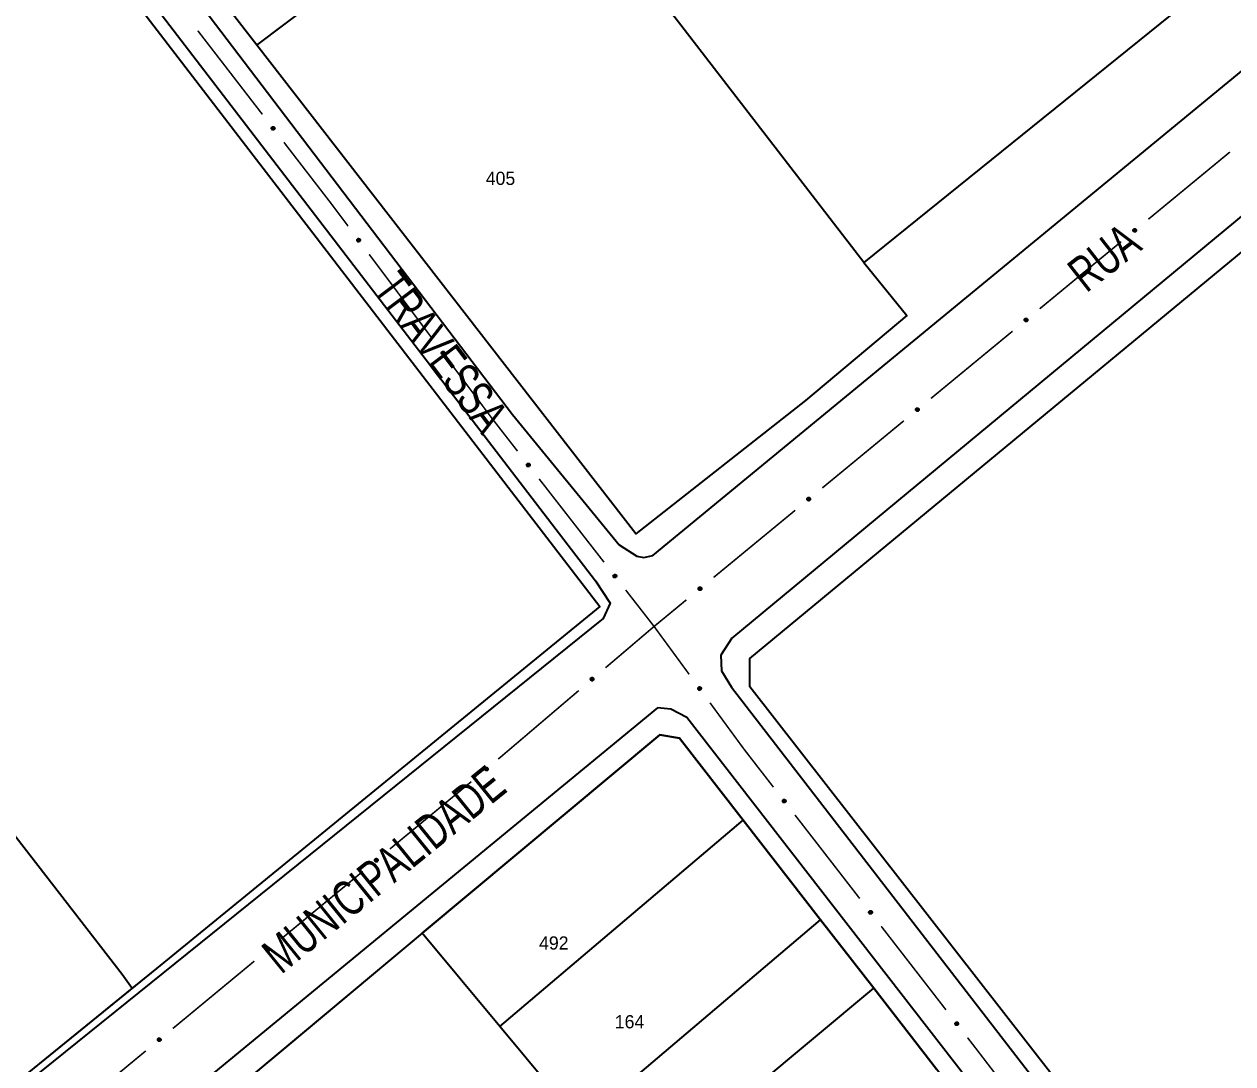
# Model space of a CAD drawing. Extents: x 200123 to 201542, y 4839549 to 4841240.
# Drawn here: x 200655.9 to 200793.2, y 4840266.9 to 4840385 of the extents above; entities that cross this region are included whole.
import ezdxf
from ezdxf.enums import TextEntityAlignment as Align

# ---------------------------------------------------------------- set-up
doc = ezdxf.new("R2010")
doc.units = 0
doc.header["$LTSCALE"] = 1.5
doc.header["$MEASUREMENT"] = 0
for name, color, linetype in [('CD_MALHA_LOTES', 7, 'CONTINUOUS'), ('RU-QUADRA', 210, 'CONTINUOUS'), ('SV-EIXO-RUA-PAV', 20, 'CONTINUOUS'), ('SV-RUA-PAVIM', 7, 'CONTINUOUS'), ('SV-TXT-RUA-PAV', 7, 'CONTINUOUS'), ('Th_NmrPort', 1, 'CONTINUOUS')]:
    doc.layers.add(name, color=color, linetype=linetype)
doc.styles.add('ARIAL', font='ARIAL.SHX')

msp = doc.modelspace()

# ---------------------------------------------------------------- linework, layer by layer
at = {"layer": 'CD_MALHA_LOTES', "linetype": 'Continuous', "flags": 128}
for points in [[(200741.81, 4840479.4), (200763.36, 4840452.32), (200802.84, 4840399.58), (200751.22, 4840357.94)], [(200646.24, 4840412.58), (200649.6, 4840412.13), (200721.24, 4840318.82), (200670.9, 4840277.71), (200668.11, 4840275.45)], [(200682.28, 4840382.63), (200713.87, 4840406.44)], [(200751.22, 4840357.94), (200713.87, 4840406.44)], [(200682.28, 4840382.63), (200667.93, 4840401.14)], [(200725.32, 4840327.11), (200682.28, 4840382.63)], [(200819.19, 4840379.8), (200821.6, 4840379.56), (200878.06, 4840308.22), (200877.69, 4840304.9), (200796.49, 4840239.08), (200793.13, 4840239.31), (200738.29, 4840309.71), (200738.3, 4840312.93)], [(200738.3, 4840312.93), (200819.19, 4840379.8)], [(200751.22, 4840357.94), (200756.11, 4840351.9), (200744.6, 4840342.23), (200725.32, 4840327.11)], [(200639.12, 4840313.03), (200667, 4840277.05)], [(200701.06, 4840281.7), (200728.07, 4840304.27), (200730.29, 4840303.86), (200737.52, 4840294.56)], [(200709.88, 4840271.11), (200737.52, 4840294.56)], [(200737.52, 4840294.56), (200746.31, 4840283.24)], [(200668.11, 4840275.45), (200644, 4840255.9), (200638.32, 4840257.35), (200613.66, 4840289.42), (200611.73, 4840291.76)], [(200719.07, 4840260.1), (200746.31, 4840283.24)], [(200746.31, 4840283.24), (200752.36, 4840275.46)], [(200701.06, 4840281.7), (200673.41, 4840258.6)], [(200709.88, 4840271.11), (200701.06, 4840281.7)], [(200667, 4840277.05), (200668.11, 4840275.45)], [(200725.19, 4840252.77), (200752.36, 4840275.46)], [(200752.36, 4840275.46), (200759.49, 4840266.28)], [(200719.07, 4840260.1), (200709.88, 4840271.11)]]:
    msp.add_lwpolyline(points, dxfattribs=at)
at = {"layer": 'RU-QUADRA', "linetype": 'Continuous', "flags": 128}
for points in [[(200763.36, 4840452.32), (200802.84, 4840399.58), (200751.22, 4840357.94), (200756.11, 4840351.9), (200744.6, 4840342.23), (200725.32, 4840327.11), (200682.28, 4840382.63), (200667.93, 4840401.14), (200659.99, 4840411.38), (200653.56, 4840419.68), (200641.09, 4840434.39), (200639.84, 4840435.39), (200636.6, 4840438.01), (200627.92, 4840442.46), (200573.97, 4840470.11), (200636.53, 4840612.3), (200637.14, 4840612.59), (200638.33, 4840612.62), (200684.7, 4840552.99), (200701.37, 4840530.22), (200741.81, 4840479.4), (200750.14, 4840468.94), (200753.98, 4840464.1)], [(200721.24, 4840318.82), (200670.9, 4840277.71), (200644, 4840255.9), (200638.32, 4840257.35), (200612.58, 4840290.74), (200612.03, 4840291.93), (200606.04, 4840287.34), (200580.82, 4840319.69), (200577.93, 4840323.39), (200576.62, 4840324.04), (200516.1, 4840354.19), (200568.51, 4840459.1), (200621.71, 4840432.75), (200646.24, 4840412.58), (200649.6, 4840412.13)], [(200819.19, 4840379.8), (200821.6, 4840379.56), (200878.06, 4840308.22), (200877.69, 4840304.9), (200796.49, 4840239.08), (200793.13, 4840239.31), (200738.29, 4840309.71), (200738.3, 4840312.93)], [(200730.29, 4840303.86), (200728.07, 4840304.27), (200701.06, 4840281.7), (200685.75, 4840268.91), (200673.41, 4840258.6), (200693.45, 4840233.53), (200696.43, 4840229.8), (200699.23, 4840226.3), (200702.21, 4840222.57), (200704.97, 4840219.11), (200706.83, 4840216.79), (200708.79, 4840216.68), (200722.13, 4840227.31), (200728.23, 4840232.17), (200732.68, 4840235.72), (200736.77, 4840238.97), (200745.02, 4840245.55), (200763.91, 4840260.6), (200759.49, 4840266.28), (200752.36, 4840275.46), (200746.31, 4840283.24), (200737.52, 4840294.56)]]:
    msp.add_lwpolyline(points, close=True, dxfattribs=at)
at = {"layer": 'SV-EIXO-RUA-PAV', "const_width": 0.18}
for points in [[(200675.584291, 4840384.255181), (200682.913499, 4840374.753459)], [(200685.356568, 4840371.586218), (200690.242706, 4840365.251737)], [(200783.559183, 4840362.83973), (200792.818388, 4840370.47302)], [(200690.242706, 4840365.251737), (200690.73, 4840364.62)], [(200690.73, 4840364.62), (200692.648601, 4840362.056252)], [(200771.213576, 4840352.662009), (200780.472781, 4840360.2953)], [(200695.045234, 4840358.853729), (200702.235134, 4840349.246162)], [(200758.86797, 4840342.484288), (200768.127175, 4840350.117579)], [(200704.631767, 4840346.04364), (200708.825875, 4840340.439226)], [(200708.825875, 4840340.439226), (200708.96, 4840340.26)], [(200708.96, 4840340.26), (200711.894691, 4840336.491825)], [(200747.97, 4840333.5), (200755.781568, 4840339.939858)], [(200714.352482, 4840333.335995), (200721.725855, 4840323.868504)], [(200746.521683, 4840332.307393), (200747.293646, 4840332.943061)], [(200747.293646, 4840332.943061), (200747.97, 4840333.5)], [(200734.170279, 4840322.136709), (200743.433832, 4840329.764722)], [(200724.183645, 4840320.712674), (200727.255884, 4840316.767886)], [(200727.41, 4840316.57), (200731.082428, 4840319.594038)], [(200721.89519, 4840311.874881), (200727.225172, 4840316.412644)], [(200727.225172, 4840316.412644), (200727.41, 4840316.57)], [(200727.255884, 4840316.767886), (200727.41, 4840316.57)], [(200727.41, 4840316.57), (200731.398002, 4840311.125069)], [(200709.712374, 4840301.502851), (200718.849486, 4840309.281874)], [(200733.761549, 4840307.898051), (200737.30687, 4840303.057525)], [(200737.30687, 4840303.057525), (200737.62, 4840302.63)], [(200737.62, 4840302.63), (200740.969913, 4840298.305682)], [(200697.400316, 4840291.284818), (200706.646363, 4840298.934041)], [(200743.419545, 4840295.143515), (200750.768441, 4840285.657012)], [(200685.072252, 4840281.085855), (200694.3183, 4840288.735077)], [(200753.218073, 4840282.494845), (200760.566969, 4840273.008342)], [(200672.744189, 4840270.886891), (200681.990237, 4840278.536114)], [(200763.016601, 4840269.846175), (200763.629009, 4840269.055633)], [(200660.416126, 4840260.687927), (200669.662174, 4840268.33715)], [(200763.629009, 4840269.055633), (200763.92, 4840268.68)], [(200763.92, 4840268.68), (200770.319352, 4840260.324129)]]:
    msp.add_lwpolyline(points, dxfattribs=at)
at = {"layer": 'SV-EIXO-RUA-PAV'}
for points in [[(200684.134441, 4840373.35084), (200684.183031, 4840373.345266), (200684.223651, 4840373.330541), (200684.253996, 4840373.308507), (200684.275734, 4840373.282045), (200684.294924, 4840373.252468), (200684.307692, 4840373.218379), (200684.313483, 4840373.177406), (200684.308235, 4840373.128624), (200684.290415, 4840373.088004), (200684.270405, 4840373.057098), (200684.244117, 4840373.032842), (200684.215072, 4840373.014682), (200684.179224, 4840373.00259), (200684.137644, 4840372.997127), (200684.08872, 4840373.003591), (200684.048995, 4840373.018301), (200684.020204, 4840373.040384), (200683.995986, 4840373.066967), (200683.976757, 4840373.097397), (200683.964416, 4840373.130932), (200683.958991, 4840373.172806), (200683.966012, 4840373.221009), (200683.980231, 4840373.260797), (200684.001903, 4840373.289891), (200684.028611, 4840373.313145), (200684.058042, 4840373.332753), (200684.091775, 4840373.347014), (200684.134441, 4840373.35084)], [(200781.835095, 4840361.561057), (200781.839091, 4840361.609801), (200781.852492, 4840361.650878), (200781.873531, 4840361.681921), (200781.899275, 4840361.704505), (200781.928214, 4840361.724644), (200781.961871, 4840361.73851), (200782.002635, 4840361.745626), (200782.051561, 4840361.741961), (200782.092738, 4840361.725466), (200782.124276, 4840361.706469), (200782.149371, 4840361.68098), (200782.168463, 4840361.652539), (200782.181711, 4840361.617102), (200782.188518, 4840361.575721), (200782.183643, 4840361.526614), (200782.170228, 4840361.486433), (200782.14909, 4840361.456941), (200782.123306, 4840361.431875), (200782.093514, 4840361.411669), (200782.060398, 4840361.398248), (200782.018721, 4840361.391469), (200781.970316, 4840361.396923), (200781.930088, 4840361.409846), (200781.900307, 4840361.430564), (200781.8762, 4840361.456504), (200781.855649, 4840361.485285), (200781.840301, 4840361.518537), (200781.835095, 4840361.561057)], [(200693.848964, 4840360.635981), (200693.897468, 4840360.6297), (200693.93787, 4840360.614384), (200693.96789, 4840360.59191), (200693.98924, 4840360.565134), (200694.007997, 4840360.53528), (200694.020267, 4840360.501009), (200694.025459, 4840360.459956), (200694.0195, 4840360.411256), (200694.00109, 4840360.370899), (200693.980631, 4840360.340289), (200693.953992, 4840360.316419), (200693.924686, 4840360.298683), (200693.888665, 4840360.287115), (200693.84701, 4840360.282259), (200693.798186, 4840360.289437), (200693.75868, 4840360.304724), (200693.730214, 4840360.327224), (200693.706386, 4840360.354157), (200693.687602, 4840360.384865), (200693.675752, 4840360.418575), (200693.670938, 4840360.460524), (200693.67866, 4840360.50862), (200693.693458, 4840360.548197), (200693.715552, 4840360.576972), (200693.742596, 4840360.599833), (200693.77231, 4840360.61901), (200693.806247, 4840360.632778), (200693.848964, 4840360.635981)], [(200769.489488, 4840351.383336), (200769.493484, 4840351.432081), (200769.506886, 4840351.473158), (200769.527924, 4840351.504201), (200769.553668, 4840351.526785), (200769.582608, 4840351.546923), (200769.616265, 4840351.560789), (200769.657029, 4840351.567905), (200769.705955, 4840351.56424), (200769.747132, 4840351.547746), (200769.778669, 4840351.528748), (200769.803764, 4840351.50326), (200769.822857, 4840351.474819), (200769.836104, 4840351.439382), (200769.842912, 4840351.398001), (200769.838036, 4840351.348893), (200769.824621, 4840351.308712), (200769.803483, 4840351.279221), (200769.777699, 4840351.254154), (200769.747908, 4840351.233948), (200769.714791, 4840351.220527), (200769.673115, 4840351.213748), (200769.624709, 4840351.219203), (200769.584481, 4840351.232125), (200769.5547, 4840351.252843), (200769.530593, 4840351.278783), (200769.510042, 4840351.307564), (200769.494695, 4840351.340816), (200769.489488, 4840351.383336)], [(200703.435497, 4840347.825892), (200703.484, 4840347.819611), (200703.524402, 4840347.804294), (200703.554423, 4840347.781821), (200703.575772, 4840347.755044), (200703.594529, 4840347.72519), (200703.606799, 4840347.690919), (200703.611992, 4840347.649866), (200703.606033, 4840347.601166), (200703.587622, 4840347.56081), (200703.567164, 4840347.530199), (200703.540525, 4840347.506329), (200703.511218, 4840347.488594), (200703.475198, 4840347.477026), (200703.433543, 4840347.47217), (200703.384718, 4840347.479347), (200703.345212, 4840347.494634), (200703.316746, 4840347.517134), (200703.292918, 4840347.544068), (200703.274135, 4840347.574775), (200703.262284, 4840347.608486), (200703.25747, 4840347.650435), (200703.265193, 4840347.698531), (200703.27999, 4840347.738107), (200703.302085, 4840347.766882), (200703.329129, 4840347.789744), (200703.358843, 4840347.80892), (200703.392779, 4840347.822689), (200703.435497, 4840347.825892)], [(200757.143882, 4840341.205615), (200757.147877, 4840341.25436), (200757.161279, 4840341.295437), (200757.182318, 4840341.32648), (200757.208062, 4840341.349064), (200757.237001, 4840341.369202), (200757.270658, 4840341.383069), (200757.311422, 4840341.390184), (200757.360348, 4840341.38652), (200757.401525, 4840341.370025), (200757.433063, 4840341.351028), (200757.458158, 4840341.325539), (200757.47725, 4840341.297098), (200757.490498, 4840341.261661), (200757.497305, 4840341.22028), (200757.492429, 4840341.171172), (200757.479015, 4840341.130992), (200757.457877, 4840341.1015), (200757.432093, 4840341.076433), (200757.402301, 4840341.056228), (200757.369185, 4840341.042807), (200757.327508, 4840341.036028), (200757.279102, 4840341.041482), (200757.238875, 4840341.054404), (200757.209094, 4840341.075122), (200757.184987, 4840341.101063), (200757.164435, 4840341.129843), (200757.149088, 4840341.163096), (200757.143882, 4840341.205615)], [(200713.122151, 4840335.094906), (200713.170766, 4840335.08956), (200713.211455, 4840335.075023), (200713.241903, 4840335.053131), (200713.263764, 4840335.02677), (200713.283091, 4840334.997283), (200713.296018, 4840334.963254), (200713.301999, 4840334.922308), (200713.296978, 4840334.873503), (200713.279347, 4840334.832799), (200713.259482, 4840334.801801), (200713.233307, 4840334.777423), (200713.204346, 4840334.759128), (200713.168555, 4840334.746869), (200713.127001, 4840334.741212), (200713.078048, 4840334.747449), (200713.038255, 4840334.761974), (200713.009361, 4840334.783922), (200712.98502, 4840334.810392), (200712.965649, 4840334.840733), (200712.953152, 4840334.874209), (200712.947532, 4840334.916058), (200712.954328, 4840334.964293), (200712.968362, 4840335.004147), (200712.989899, 4840335.033341), (200713.016498, 4840335.056719), (200713.045838, 4840335.076464), (200713.079503, 4840335.090882), (200713.122151, 4840335.094906)], [(200744.796867, 4840331.029702), (200744.80089, 4840331.078445), (200744.814315, 4840331.119514), (200744.835372, 4840331.150545), (200744.861128, 4840331.173115), (200744.89008, 4840331.193237), (200744.923744, 4840331.207084), (200744.964512, 4840331.214176), (200745.013436, 4840331.210483), (200745.054604, 4840331.193966), (200745.086131, 4840331.17495), (200745.111211, 4840331.149447), (200745.130287, 4840331.120995), (200745.143515, 4840331.085551), (200745.150299, 4840331.044166), (200745.145395, 4840330.995061), (200745.131957, 4840330.954888), (200745.110803, 4840330.925408), (200745.085004, 4840330.900356), (200745.055201, 4840330.880168), (200745.022077, 4840330.866765), (200744.980397, 4840330.86001), (200744.931994, 4840330.865492), (200744.891774, 4840330.878437), (200744.862004, 4840330.899172), (200744.837912, 4840330.925126), (200744.817377, 4840330.953919), (200744.802049, 4840330.98718), (200744.796867, 4840331.029702)], [(200722.953315, 4840322.471586), (200723.00193, 4840322.466239), (200723.042619, 4840322.451702), (200723.073066, 4840322.42981), (200723.094927, 4840322.40345), (200723.114254, 4840322.373962), (200723.127181, 4840322.339934), (200723.133163, 4840322.298988), (200723.128141, 4840322.250182), (200723.110511, 4840322.209479), (200723.090645, 4840322.17848), (200723.06447, 4840322.154103), (200723.03551, 4840322.135807), (200722.999719, 4840322.123548), (200722.958165, 4840322.117892), (200722.909211, 4840322.124128), (200722.869419, 4840322.138653), (200722.840525, 4840322.160601), (200722.816184, 4840322.187071), (200722.796813, 4840322.217412), (200722.784316, 4840322.250888), (200722.778696, 4840322.292737), (200722.785492, 4840322.340973), (200722.799526, 4840322.380826), (200722.821062, 4840322.410021), (200722.847662, 4840322.433398), (200722.877001, 4840322.453143), (200722.910667, 4840322.467562), (200722.953315, 4840322.471586)], [(200732.445463, 4840320.859018), (200732.449486, 4840320.907761), (200732.462912, 4840320.94883), (200732.483968, 4840320.979861), (200732.509725, 4840321.00243), (200732.538676, 4840321.022552), (200732.57234, 4840321.036399), (200732.613109, 4840321.043492), (200732.662032, 4840321.039799), (200732.7032, 4840321.023281), (200732.734727, 4840321.004266), (200732.759807, 4840320.978763), (200732.778884, 4840320.950311), (200732.792111, 4840320.914866), (200732.798895, 4840320.873481), (200732.793991, 4840320.824376), (200732.780553, 4840320.784204), (200732.759399, 4840320.754724), (200732.7336, 4840320.729672), (200732.703797, 4840320.709483), (200732.670673, 4840320.696081), (200732.628993, 4840320.689326), (200732.58059, 4840320.694808), (200732.54037, 4840320.707753), (200732.510601, 4840320.728488), (200732.486509, 4840320.754442), (200732.465973, 4840320.783234), (200732.450645, 4840320.816495), (200732.445463, 4840320.859018)], [(200720.191576, 4840310.569054), (200720.194799, 4840310.617856), (200720.207548, 4840310.65914), (200720.228092, 4840310.690513), (200720.253475, 4840310.713502), (200720.282092, 4840310.734096), (200720.315525, 4840310.748494), (200720.356171, 4840310.756255), (200720.405149, 4840310.753365), (200720.446582, 4840310.737525), (200720.478417, 4840310.71903), (200720.503913, 4840310.693942), (200720.523453, 4840310.665807), (200720.537261, 4840310.630584), (200720.544723, 4840310.589316), (200720.540626, 4840310.540138), (200720.527849, 4840310.49975), (200720.507181, 4840310.469927), (200720.481798, 4840310.444455), (200720.45233, 4840310.42378), (200720.41943, 4840310.409836), (200720.377866, 4840310.402397), (200720.32938, 4840310.407084), (200720.288953, 4840310.419367), (200720.258847, 4840310.439611), (200720.234333, 4840310.465166), (200720.213328, 4840310.493617), (200720.197456, 4840310.526622), (200720.191576, 4840310.569054)], [(200732.583684, 4840309.69252), (200732.632121, 4840309.685741), (200732.672363, 4840309.670009), (200732.70215, 4840309.647228), (200732.723223, 4840309.620233), (200732.741672, 4840309.590188), (200732.753588, 4840309.555792), (200732.758358, 4840309.514688), (200732.751898, 4840309.466052), (200732.733073, 4840309.425887), (200732.712301, 4840309.395488), (200732.685418, 4840309.371894), (200732.65593, 4840309.354461), (200732.619793, 4840309.343264), (200732.57809, 4840309.338837), (200732.529342, 4840309.346517), (200732.489996, 4840309.36221), (200732.461762, 4840309.385002), (200732.438213, 4840309.412178), (200732.419746, 4840309.443078), (200732.408243, 4840309.476909), (200732.403861, 4840309.518905), (200732.412079, 4840309.566919), (200732.427283, 4840309.606341), (200732.449672, 4840309.634887), (200732.47695, 4840309.657469), (200732.50686, 4840309.676339), (200732.540936, 4840309.689757), (200732.583684, 4840309.69252)], [(200708.189238, 4840300.350677), (200708.192461, 4840300.399479), (200708.20521, 4840300.440763), (200708.225754, 4840300.472135), (200708.251137, 4840300.495125), (200708.279754, 4840300.515719), (200708.313187, 4840300.530117), (200708.353833, 4840300.537877), (200708.402811, 4840300.534988), (200708.444244, 4840300.519148), (200708.476079, 4840300.500652), (200708.501575, 4840300.475565), (200708.521115, 4840300.44743), (200708.534922, 4840300.412207), (200708.542385, 4840300.370939), (200708.538288, 4840300.32176), (200708.525511, 4840300.281372), (200708.504843, 4840300.251549), (200708.479459, 4840300.226077), (200708.449992, 4840300.205402), (200708.417092, 4840300.191458), (200708.375528, 4840300.18402), (200708.327042, 4840300.188707), (200708.286614, 4840300.20099), (200708.256509, 4840300.221234), (200708.231994, 4840300.246789), (200708.210989, 4840300.27524), (200708.195117, 4840300.308245), (200708.189238, 4840300.350677)], [(200742.193762, 4840296.905598), (200742.242363, 4840296.900126), (200742.283014, 4840296.885484), (200742.313405, 4840296.863513), (200742.335197, 4840296.837096), (200742.354449, 4840296.807559), (200742.367288, 4840296.773497), (200742.373163, 4840296.732536), (200742.368016, 4840296.683744), (200742.35028, 4840296.643086), (200742.330335, 4840296.612139), (200742.304097, 4840296.587829), (200742.275089, 4840296.569608), (200742.239267, 4840296.557442), (200742.197698, 4840296.551892), (200742.148761, 4840296.558256), (200742.109006, 4840296.572883), (200742.080169, 4840296.594906), (200742.055896, 4840296.621439), (200742.036604, 4840296.651829), (200742.024193, 4840296.685338), (200742.018681, 4840296.727201), (200742.025602, 4840296.775419), (200742.039739, 4840296.815236), (200742.061351, 4840296.844375), (200742.08801, 4840296.867684), (200742.117401, 4840296.887352), (200742.151103, 4840296.901684), (200742.193762, 4840296.905598)], [(200695.678432, 4840290.003178), (200695.682344, 4840290.05193), (200695.695675, 4840290.09303), (200695.71666, 4840290.124109), (200695.742365, 4840290.146738), (200695.77127, 4840290.166926), (200695.804902, 4840290.18085), (200695.845654, 4840290.188036), (200695.894586, 4840290.184455), (200695.935792, 4840290.168032), (200695.967362, 4840290.149088), (200695.992501, 4840290.123643), (200696.011642, 4840290.095235), (200696.024951, 4840290.059821), (200696.03183, 4840290.018452), (200696.027038, 4840289.969336), (200696.013693, 4840289.929132), (200695.992606, 4840289.899604), (200695.966865, 4840289.874493), (200695.937108, 4840289.854236), (200695.904015, 4840289.840758), (200695.86235, 4840289.833907), (200695.813935, 4840289.839278), (200695.773685, 4840289.852131), (200695.743868, 4840289.872798), (200695.719717, 4840289.898697), (200695.699116, 4840289.927442), (200695.683711, 4840289.960668), (200695.678432, 4840290.003178)], [(200751.992289, 4840284.256928), (200752.040891, 4840284.251456), (200752.081542, 4840284.236814), (200752.111933, 4840284.214843), (200752.133725, 4840284.188426), (200752.152976, 4840284.158889), (200752.165815, 4840284.124827), (200752.171691, 4840284.083866), (200752.166544, 4840284.035074), (200752.148808, 4840283.994416), (200752.128862, 4840283.963469), (200752.102624, 4840283.939159), (200752.073617, 4840283.920938), (200752.037795, 4840283.908772), (200751.996226, 4840283.903222), (200751.947289, 4840283.909586), (200751.907534, 4840283.924213), (200751.878697, 4840283.946236), (200751.854424, 4840283.972769), (200751.835131, 4840284.003159), (200751.822721, 4840284.036668), (200751.817209, 4840284.078531), (200751.82413, 4840284.126749), (200751.838266, 4840284.166566), (200751.859878, 4840284.195705), (200751.886538, 4840284.219014), (200751.915929, 4840284.238682), (200751.949631, 4840284.253014), (200751.992289, 4840284.256928)], [(200683.350369, 4840279.804215), (200683.354281, 4840279.852966), (200683.367611, 4840279.894066), (200683.388596, 4840279.925145), (200683.414302, 4840279.947774), (200683.443206, 4840279.967962), (200683.476839, 4840279.981886), (200683.517591, 4840279.989072), (200683.566523, 4840279.985491), (200683.607729, 4840279.969068), (200683.639299, 4840279.950125), (200683.664438, 4840279.92468), (200683.683579, 4840279.896271), (200683.696888, 4840279.860857), (200683.703767, 4840279.819488), (200683.698975, 4840279.770372), (200683.68563, 4840279.730168), (200683.664543, 4840279.70064), (200683.638802, 4840279.675529), (200683.609045, 4840279.655272), (200683.575952, 4840279.641794), (200683.534287, 4840279.634943), (200683.485872, 4840279.640315), (200683.445622, 4840279.653168), (200683.415805, 4840279.673834), (200683.391654, 4840279.699733), (200683.371053, 4840279.728478), (200683.355648, 4840279.761704), (200683.350369, 4840279.804215)], [(200761.790817, 4840271.608258), (200761.839418, 4840271.602786), (200761.88007, 4840271.588144), (200761.91046, 4840271.566174), (200761.932253, 4840271.539756), (200761.951504, 4840271.510219), (200761.964343, 4840271.476157), (200761.970219, 4840271.435196), (200761.965072, 4840271.386404), (200761.947336, 4840271.345746), (200761.92739, 4840271.314799), (200761.901152, 4840271.290489), (200761.872145, 4840271.272268), (200761.836322, 4840271.260102), (200761.794754, 4840271.254552), (200761.745817, 4840271.260916), (200761.706062, 4840271.275543), (200761.677225, 4840271.297566), (200761.652952, 4840271.324099), (200761.633659, 4840271.354489), (200761.621249, 4840271.387998), (200761.615737, 4840271.429861), (200761.622658, 4840271.478079), (200761.636794, 4840271.517896), (200761.658406, 4840271.547035), (200761.685066, 4840271.570344), (200761.714457, 4840271.590012), (200761.748159, 4840271.604344), (200761.790817, 4840271.608258)], [(200671.022306, 4840269.605251), (200671.026217, 4840269.654003), (200671.039548, 4840269.695103), (200671.060533, 4840269.726182), (200671.086238, 4840269.74881), (200671.115143, 4840269.768998), (200671.148776, 4840269.782923), (200671.189528, 4840269.790108), (200671.23846, 4840269.786528), (200671.279666, 4840269.770104), (200671.311236, 4840269.751161), (200671.336375, 4840269.725716), (200671.355516, 4840269.697308), (200671.368825, 4840269.661894), (200671.375703, 4840269.620524), (200671.370912, 4840269.571408), (200671.357567, 4840269.531205), (200671.33648, 4840269.501676), (200671.310739, 4840269.476565), (200671.280982, 4840269.456309), (200671.247889, 4840269.442831), (200671.206224, 4840269.43598), (200671.157809, 4840269.441351), (200671.117559, 4840269.454204), (200671.087742, 4840269.474871), (200671.063591, 4840269.500769), (200671.04299, 4840269.529515), (200671.027585, 4840269.56274), (200671.022306, 4840269.605251)]]:
    msp.add_lwpolyline(points, close=True, dxfattribs=at)
for points in [[(200683.958991, 4840373.172806), (200684.137644, 4840372.997127)], [(200683.964416, 4840373.130932), (200684.08872, 4840373.003591)], [(200683.966012, 4840373.221009), (200684.179224, 4840373.00259)], [(200683.966058, 4840373.194802), (200684.156169, 4840373.001956)], [(200683.966951, 4840373.148962), (200684.108076, 4840373.006218)], [(200683.973654, 4840373.238573), (200684.193428, 4840373.01174)], [(200683.97374, 4840373.111116), (200684.064552, 4840373.015728)], [(200683.976757, 4840373.097397), (200684.048995, 4840373.018301)], [(200683.980231, 4840373.260797), (200684.215072, 4840373.014682)], [(200683.992578, 4840373.272127), (200684.227354, 4840373.025845)], [(200684.001903, 4840373.289891), (200684.244117, 4840373.032842)], [(200684.016502, 4840373.299197), (200684.254118, 4840373.044767)], [(200684.028611, 4840373.313145), (200684.270405, 4840373.057098)], [(200684.046507, 4840373.320619), (200684.278783, 4840373.077579)], [(200684.058042, 4840373.332753), (200684.290415, 4840373.088004)], [(200684.077686, 4840373.336052), (200684.296874, 4840373.112213)], [(200684.091775, 4840373.347014), (200684.308235, 4840373.128624)], [(200684.112197, 4840373.347163), (200684.307217, 4840373.154657)], [(200684.134441, 4840373.35084), (200684.313483, 4840373.177406)], [(200684.160785, 4840373.346728), (200684.305737, 4840373.203491)], [(200684.183031, 4840373.345266), (200684.307692, 4840373.218379)], [(200684.206223, 4840373.336972), (200684.29512, 4840373.241831)], [(200684.223651, 4840373.330541), (200684.294924, 4840373.252468)], [(200781.835095, 4840361.561057), (200782.002635, 4840361.745626)], [(200781.83835, 4840361.58752), (200781.976815, 4840361.737039)], [(200781.839091, 4840361.609801), (200781.961871, 4840361.73851)], [(200781.839491, 4840361.538944), (200782.025576, 4840361.7401)], [(200781.840301, 4840361.518537), (200782.051561, 4840361.741961)], [(200781.846629, 4840361.63325), (200781.93884, 4840361.725185)], [(200781.851715, 4840361.50481), (200782.068333, 4840361.731138)], [(200781.852492, 4840361.650878), (200781.928214, 4840361.724644)], [(200781.855649, 4840361.485285), (200782.092738, 4840361.725466)], [(200781.86815, 4840361.474149), (200782.103534, 4840361.714179)], [(200781.8762, 4840361.456504), (200782.124276, 4840361.706469)], [(200781.890533, 4840361.444853), (200782.137129, 4840361.69059)], [(200781.900307, 4840361.430564), (200782.149371, 4840361.68098)], [(200781.918364, 4840361.421819), (200782.156908, 4840361.664453)], [(200781.930088, 4840361.409846), (200782.168463, 4840361.652539)], [(200781.952513, 4840361.403992), (200782.172105, 4840361.631003)], [(200781.970316, 4840361.396923), (200782.181711, 4840361.617102)], [(200781.996508, 4840361.397819), (200782.183091, 4840361.59408)], [(200782.018721, 4840361.391469), (200782.188518, 4840361.575721)], [(200782.042295, 4840361.400197), (200782.18039, 4840361.545874)], [(200782.060398, 4840361.398248), (200782.183643, 4840361.526614)], [(200782.079901, 4840361.40821), (200782.172296, 4840361.502065)], [(200782.093514, 4840361.411669), (200782.170228, 4840361.486433)], [(200693.670938, 4840360.460524), (200693.84701, 4840360.282259)], [(200693.675752, 4840360.418575), (200693.798186, 4840360.289437)], [(200693.678324, 4840360.482415), (200693.865604, 4840360.286818)], [(200693.678549, 4840360.436567), (200693.817578, 4840360.291781)], [(200693.67866, 4840360.50862), (200693.888665, 4840360.287115)], [(200693.684786, 4840360.398626), (200693.774197, 4840360.301924)], [(200693.686558, 4840360.526071), (200693.903002, 4840360.296057)], [(200693.687602, 4840360.384865), (200693.75868, 4840360.304724)], [(200693.693458, 4840360.548197), (200693.924686, 4840360.298683)], [(200693.705969, 4840360.559345), (200693.937129, 4840360.309667)], [(200693.715552, 4840360.576972), (200693.953992, 4840360.316419)], [(200693.730285, 4840360.586064), (200693.964166, 4840360.328196)], [(200693.742596, 4840360.599833), (200693.980631, 4840360.340289)], [(200693.7606, 4840360.607046), (200693.989308, 4840360.360645)], [(200693.77231, 4840360.61901), (200694.00109, 4840360.370899)], [(200693.792, 4840360.622022), (200694.007901, 4840360.395012)], [(200693.806247, 4840360.632778), (200694.0195, 4840360.411256)], [(200693.82667, 4840360.632629), (200694.018862, 4840360.4373)], [(200693.848964, 4840360.635981), (200694.025459, 4840360.459956)], [(200693.875245, 4840360.631486), (200694.018095, 4840360.486151)], [(200693.897468, 4840360.6297), (200694.020267, 4840360.501009)], [(200693.920537, 4840360.621068), (200694.008038, 4840360.524641)], [(200693.93787, 4840360.614384), (200694.007997, 4840360.53528)], [(200769.489488, 4840351.383336), (200769.657029, 4840351.567905)], [(200769.492744, 4840351.409799), (200769.631208, 4840351.559318)], [(200769.493484, 4840351.432081), (200769.616265, 4840351.560789)], [(200769.493884, 4840351.361223), (200769.679969, 4840351.562379)], [(200769.494695, 4840351.340816), (200769.705955, 4840351.56424)], [(200769.501023, 4840351.45553), (200769.593233, 4840351.547464)], [(200769.506108, 4840351.32709), (200769.722726, 4840351.553417)], [(200769.506886, 4840351.473158), (200769.582608, 4840351.546923)], [(200769.510042, 4840351.307564), (200769.747132, 4840351.547746)], [(200769.522543, 4840351.296428), (200769.757928, 4840351.536459)], [(200769.530593, 4840351.278783), (200769.778669, 4840351.528748)], [(200769.544926, 4840351.267133), (200769.791522, 4840351.512869)], [(200769.5547, 4840351.252843), (200769.803764, 4840351.50326)], [(200769.572758, 4840351.244098), (200769.811301, 4840351.486733)], [(200769.584481, 4840351.232125), (200769.822857, 4840351.474819)], [(200769.606907, 4840351.226272), (200769.826499, 4840351.453282)], [(200769.624709, 4840351.219203), (200769.836104, 4840351.439382)], [(200769.650902, 4840351.220098), (200769.837485, 4840351.41636)], [(200769.673115, 4840351.213748), (200769.842912, 4840351.398001)], [(200769.696689, 4840351.222477), (200769.834783, 4840351.368154)], [(200769.714791, 4840351.220527), (200769.838036, 4840351.348893)], [(200769.734294, 4840351.230489), (200769.826689, 4840351.324344)], [(200769.747908, 4840351.233948), (200769.824621, 4840351.308712)], [(200703.25747, 4840347.650435), (200703.433543, 4840347.47217)], [(200703.262284, 4840347.608486), (200703.384718, 4840347.479347)], [(200703.264857, 4840347.672325), (200703.452137, 4840347.476728)], [(200703.265082, 4840347.626477), (200703.404111, 4840347.481691)], [(200703.265193, 4840347.698531), (200703.475198, 4840347.477026)], [(200703.27309, 4840347.715981), (200703.489534, 4840347.485968)], [(200703.27999, 4840347.738107), (200703.511218, 4840347.488594)], [(200703.292501, 4840347.749255), (200703.523662, 4840347.499577)], [(200703.302085, 4840347.766882), (200703.540525, 4840347.506329)], [(200703.316818, 4840347.775974), (200703.550699, 4840347.518106)], [(200703.329129, 4840347.789744), (200703.567164, 4840347.530199)], [(200703.347132, 4840347.796956), (200703.57584, 4840347.550556)], [(200703.358843, 4840347.80892), (200703.587622, 4840347.56081)], [(200703.378532, 4840347.811933), (200703.594434, 4840347.584922)], [(200703.392779, 4840347.822689), (200703.606033, 4840347.601166)], [(200703.413202, 4840347.82254), (200703.605394, 4840347.627211)], [(200703.435497, 4840347.825892), (200703.611992, 4840347.649866)], [(200703.461778, 4840347.821397), (200703.604627, 4840347.676061)], [(200703.484, 4840347.819611), (200703.606799, 4840347.690919)], [(200703.507069, 4840347.810979), (200703.59457, 4840347.714552)], [(200703.524402, 4840347.804294), (200703.594529, 4840347.72519)], [(200703.271319, 4840347.588537), (200703.36073, 4840347.491834)], [(200703.274135, 4840347.574775), (200703.345212, 4840347.494634)], [(200757.143882, 4840341.205615), (200757.311422, 4840341.390184)], [(200757.147137, 4840341.232079), (200757.285602, 4840341.381597)], [(200757.147877, 4840341.25436), (200757.270658, 4840341.383069)], [(200757.148278, 4840341.183503), (200757.334362, 4840341.384659)], [(200757.149088, 4840341.163096), (200757.360348, 4840341.38652)], [(200757.155416, 4840341.277809), (200757.247626, 4840341.369743)], [(200757.160501, 4840341.149369), (200757.377119, 4840341.375697)], [(200757.161279, 4840341.295437), (200757.237001, 4840341.369202)], [(200757.164435, 4840341.129843), (200757.401525, 4840341.370025)], [(200757.176937, 4840341.118708), (200757.412321, 4840341.358738)], [(200757.184987, 4840341.101063), (200757.433063, 4840341.351028)], [(200757.199319, 4840341.089412), (200757.445916, 4840341.335149)], [(200757.209094, 4840341.075122), (200757.458158, 4840341.325539)], [(200757.227151, 4840341.066378), (200757.465694, 4840341.309012)], [(200757.238875, 4840341.054404), (200757.47725, 4840341.297098)], [(200757.2613, 4840341.048551), (200757.480892, 4840341.275561)], [(200757.279102, 4840341.041482), (200757.490498, 4840341.261661)], [(200757.305295, 4840341.042378), (200757.491878, 4840341.238639)], [(200757.327508, 4840341.036028), (200757.497305, 4840341.22028)], [(200757.351082, 4840341.044756), (200757.489177, 4840341.190433)], [(200757.369185, 4840341.042807), (200757.492429, 4840341.171172)], [(200757.388687, 4840341.052768), (200757.481083, 4840341.146623)], [(200757.402301, 4840341.056228), (200757.479015, 4840341.130992)], [(200712.947532, 4840334.916058), (200713.127001, 4840334.741212)], [(200712.953152, 4840334.874209), (200713.078048, 4840334.747449)], [(200712.954328, 4840334.964293), (200713.168555, 4840334.746869)], [(200712.954497, 4840334.938086), (200713.145504, 4840334.746128)], [(200712.955603, 4840334.892251), (200713.097392, 4840334.750166)], [(200712.961888, 4840334.981892), (200713.182717, 4840334.756085)], [(200712.962569, 4840334.854437), (200713.053823, 4840334.759473)], [(200712.965649, 4840334.840733), (200713.038255, 4840334.761974)], [(200712.968362, 4840335.004147), (200713.204346, 4840334.759128)], [(200712.980656, 4840335.015534), (200713.216576, 4840334.770348)], [(200712.989899, 4840335.033341), (200713.233307, 4840334.777423)], [(200713.004454, 4840335.042715), (200713.243252, 4840334.789394)], [(200713.016498, 4840335.056719), (200713.259482, 4840334.801801)], [(200713.03436, 4840335.064276), (200713.267765, 4840334.822321)], [(200713.045838, 4840335.076464), (200713.279347, 4840334.832799)], [(200713.065465, 4840335.079854), (200713.285694, 4840334.857038)], [(200713.079503, 4840335.090882), (200713.296978, 4840334.873503)], [(200713.099925, 4840335.091126), (200713.295839, 4840334.89953)], [(200713.122151, 4840335.094906), (200713.301999, 4840334.922308)], [(200713.148514, 4840335.090918), (200713.294132, 4840334.948357)], [(200713.170766, 4840335.08956), (200713.296018, 4840334.963254)], [(200713.193997, 4840335.081373), (200713.283337, 4840334.986647)], [(200713.211455, 4840335.075023), (200713.283091, 4840334.997283)], [(200744.796867, 4840331.029702), (200744.964512, 4840331.214176)], [(200744.800137, 4840331.056164), (200744.938687, 4840331.205604)], [(200744.80089, 4840331.078445), (200744.923744, 4840331.207084)], [(200744.80125, 4840331.007587), (200744.98745, 4840331.208637)], [(200744.802049, 4840330.98718), (200745.013436, 4840331.210483)], [(200744.808442, 4840331.10189), (200744.900705, 4840331.193771)], [(200744.813455, 4840330.973447), (200745.030201, 4840331.199651)], [(200744.814315, 4840331.119514), (200744.89008, 4840331.193237)], [(200744.817377, 4840330.953919), (200745.054604, 4840331.193966)], [(200744.829872, 4840330.942776), (200745.065394, 4840331.182672)], [(200744.837912, 4840330.925126), (200745.086131, 4840331.17495)], [(200744.852238, 4840330.913468), (200745.098975, 4840331.159064)], [(200744.862004, 4840330.899172), (200745.111211, 4840331.149447)], [(200744.880057, 4840330.890417), (200745.118738, 4840331.132916)], [(200744.891774, 4840330.878437), (200745.130287, 4840331.120995)], [(200744.914196, 4840330.872571), (200745.133917, 4840331.099457)], [(200744.931994, 4840330.865492), (200745.143515, 4840331.085551)], [(200744.958187, 4840330.866373), (200745.144882, 4840331.062528)], [(200744.980397, 4840330.86001), (200745.150299, 4840331.044166)], [(200745.003975, 4840330.868725), (200745.142153, 4840331.014323)], [(200745.022077, 4840330.866765), (200745.145395, 4840330.995061)], [(200745.041585, 4840330.876716), (200745.134034, 4840330.970518)], [(200745.055201, 4840330.880168), (200745.131957, 4840330.954888)], [(200722.778696, 4840322.292737), (200722.958165, 4840322.117892)], [(200722.784316, 4840322.250888), (200722.909211, 4840322.124128)], [(200722.785492, 4840322.340973), (200722.999719, 4840322.123548)], [(200722.78566, 4840322.314765), (200722.976668, 4840322.122807)], [(200722.786767, 4840322.26893), (200722.928555, 4840322.126845)], [(200722.793052, 4840322.358572), (200723.013881, 4840322.132764)], [(200722.793732, 4840322.231117), (200722.884987, 4840322.136152)], [(200722.796813, 4840322.217412), (200722.869419, 4840322.138653)], [(200722.799526, 4840322.380826), (200723.03551, 4840322.135807)], [(200722.81182, 4840322.392213), (200723.04774, 4840322.147028)], [(200722.821062, 4840322.410021), (200723.06447, 4840322.154103)], [(200722.835618, 4840322.419395), (200723.074416, 4840322.166073)], [(200722.847662, 4840322.433398), (200723.090645, 4840322.17848)], [(200722.865523, 4840322.440956), (200723.098928, 4840322.199)], [(200722.877001, 4840322.453143), (200723.110511, 4840322.209479)], [(200722.896629, 4840322.456534), (200723.116857, 4840322.233718)], [(200722.910667, 4840322.467562), (200723.128141, 4840322.250182)], [(200722.931089, 4840322.467805), (200723.127003, 4840322.276209)], [(200722.953315, 4840322.471586), (200723.133163, 4840322.298988)], [(200722.979677, 4840322.467597), (200723.125296, 4840322.325036)], [(200723.00193, 4840322.466239), (200723.127181, 4840322.339934)], [(200723.025161, 4840322.458052), (200723.1145, 4840322.363326)], [(200723.042619, 4840322.451702), (200723.114254, 4840322.373962)], [(200732.445463, 4840320.859018), (200732.613109, 4840321.043492)], [(200732.448733, 4840320.885479), (200732.587283, 4840321.034919)], [(200732.449486, 4840320.907761), (200732.57234, 4840321.036399)], [(200732.449846, 4840320.836903), (200732.636046, 4840321.037953)], [(200732.450645, 4840320.816495), (200732.662032, 4840321.039799)], [(200732.457038, 4840320.931205), (200732.549301, 4840321.023087)], [(200732.462051, 4840320.802762), (200732.678797, 4840321.028966)], [(200732.462912, 4840320.94883), (200732.538676, 4840321.022552)], [(200732.465973, 4840320.783234), (200732.7032, 4840321.023281)], [(200732.478468, 4840320.772092), (200732.71399, 4840321.011988)], [(200732.486509, 4840320.754442), (200732.734727, 4840321.004266)], [(200732.500834, 4840320.742783), (200732.747571, 4840320.988379)], [(200732.510601, 4840320.728488), (200732.759807, 4840320.978763)], [(200732.528653, 4840320.719733), (200732.767335, 4840320.962231)], [(200732.54037, 4840320.707753), (200732.778884, 4840320.950311)], [(200732.562792, 4840320.701887), (200732.782513, 4840320.928772)], [(200732.58059, 4840320.694808), (200732.792111, 4840320.914866)], [(200732.606783, 4840320.695689), (200732.793478, 4840320.891844)], [(200732.628993, 4840320.689326), (200732.798895, 4840320.873481)], [(200732.652572, 4840320.698041), (200732.790749, 4840320.843639)], [(200732.670673, 4840320.696081), (200732.793991, 4840320.824376)], [(200732.690182, 4840320.706032), (200732.78263, 4840320.799834)], [(200732.703797, 4840320.709483), (200732.780553, 4840320.784204)], [(200720.191576, 4840310.569054), (200720.356171, 4840310.756255)], [(200720.194412, 4840310.595566), (200720.33049, 4840310.74726)], [(200720.194799, 4840310.617856), (200720.315525, 4840310.748494)], [(200720.196322, 4840310.547014), (200720.379196, 4840310.751093)], [(200720.197456, 4840310.526622), (200720.405149, 4840310.753365)], [(200720.201965, 4840310.641422), (200720.292708, 4840310.734805)], [(200720.207548, 4840310.65914), (200720.282092, 4840310.734096)], [(200720.209085, 4840310.513079), (200720.42209, 4840310.742809)], [(200720.213328, 4840310.493617), (200720.446582, 4840310.737525)], [(200720.226004, 4840310.482681), (200720.457556, 4840310.726411)], [(200720.234333, 4840310.465166), (200720.478417, 4840310.71903)], [(200720.248848, 4840310.453744), (200720.49152, 4840310.703357)], [(200720.258847, 4840310.439611), (200720.503913, 4840310.693942)], [(200720.277041, 4840310.431153), (200720.51171, 4840310.677536)], [(200720.288953, 4840310.419367), (200720.523453, 4840310.665807)], [(200720.311468, 4840310.41387), (200720.527436, 4840310.644331)], [(200720.32938, 4840310.407084), (200720.537261, 4840310.630584)], [(200720.355555, 4840310.408395), (200720.539006, 4840310.607587)], [(200720.377866, 4840310.402397), (200720.544723, 4840310.589316)], [(200720.401299, 4840310.411498), (200720.537068, 4840310.559344)], [(200720.41943, 4840310.409836), (200720.540626, 4840310.540138)], [(200720.438773, 4840310.420105), (200720.529669, 4840310.515412)], [(200720.45233, 4840310.42378), (200720.527849, 4840310.49975)], [(200732.403861, 4840309.518905), (200732.57809, 4840309.338837)], [(200732.408243, 4840309.476909), (200732.529342, 4840309.346517)], [(200732.411226, 4840309.49487), (200732.548757, 4840309.348661)], [(200732.411473, 4840309.540718), (200732.59673, 4840309.343204)], [(200732.412079, 4840309.566919), (200732.619793, 4840309.343264)], [(200732.417072, 4840309.456868), (200732.505483, 4840309.35925)], [(200732.419746, 4840309.443078), (200732.489996, 4840309.36221)], [(200732.420155, 4840309.584287), (200732.634221, 4840309.352058)], [(200732.427283, 4840309.606341), (200732.65593, 4840309.354461)], [(200732.439908, 4840309.61736), (200732.668486, 4840309.365316)], [(200732.449672, 4840309.634887), (200732.685418, 4840309.371894)], [(200732.464498, 4840309.643827), (200732.695713, 4840309.383566)], [(200732.47695, 4840309.657469), (200732.712301, 4840309.395488)], [(200732.495027, 4840309.664496), (200732.721187, 4840309.415754)], [(200732.50686, 4840309.676339), (200732.733073, 4840309.425887)], [(200732.526579, 4840309.679148), (200732.740133, 4840309.449928)], [(200732.540936, 4840309.689757), (200732.751898, 4840309.466052)], [(200732.561356, 4840309.689398), (200732.751528, 4840309.492101)], [(200732.583684, 4840309.69252), (200732.758358, 4840309.514688)], [(200732.609918, 4840309.687755), (200732.751264, 4840309.540957)], [(200732.632121, 4840309.685741), (200732.753588, 4840309.555792)], [(200732.655099, 4840309.676872), (200732.741603, 4840309.579549)], [(200732.672363, 4840309.670009), (200732.741672, 4840309.590188)], [(200708.189238, 4840300.350677), (200708.353833, 4840300.537877)], [(200708.192074, 4840300.377188), (200708.328152, 4840300.528882)], [(200708.192461, 4840300.399479), (200708.313187, 4840300.530117)], [(200708.193984, 4840300.328637), (200708.376858, 4840300.532716)], [(200708.195117, 4840300.308245), (200708.402811, 4840300.534988)], [(200708.199627, 4840300.423045), (200708.290369, 4840300.516428)], [(200708.20521, 4840300.440763), (200708.279754, 4840300.515719)], [(200708.206747, 4840300.294701), (200708.419752, 4840300.524432)], [(200708.210989, 4840300.27524), (200708.444244, 4840300.519148)], [(200708.223665, 4840300.264304), (200708.455218, 4840300.508033)], [(200708.231994, 4840300.246789), (200708.476079, 4840300.500652)], [(200708.246509, 4840300.235367), (200708.489182, 4840300.484979)], [(200708.256509, 4840300.221234), (200708.501575, 4840300.475565)], [(200708.274703, 4840300.212776), (200708.509372, 4840300.459159)], [(200708.286614, 4840300.20099), (200708.521115, 4840300.44743)], [(200708.30913, 4840300.195493), (200708.525098, 4840300.425954)], [(200708.327042, 4840300.188707), (200708.534922, 4840300.412207)], [(200708.353217, 4840300.190017), (200708.536667, 4840300.38921)], [(200708.375528, 4840300.18402), (200708.542385, 4840300.370939)], [(200708.398961, 4840300.19312), (200708.53473, 4840300.340967)], [(200708.417092, 4840300.191458), (200708.538288, 4840300.32176)], [(200708.436434, 4840300.201728), (200708.527331, 4840300.297035)], [(200708.449992, 4840300.205402), (200708.525511, 4840300.281372)], [(200742.039739, 4840296.815236), (200742.275089, 4840296.569608)], [(200742.052062, 4840296.826591), (200742.287348, 4840296.580797)], [(200742.061351, 4840296.844375), (200742.304097, 4840296.587829)], [(200742.07593, 4840296.853711), (200742.314073, 4840296.599774)], [(200742.08801, 4840296.867684), (200742.330335, 4840296.612139)], [(200742.105891, 4840296.875195), (200742.338671, 4840296.632637)], [(200742.117401, 4840296.887352), (200742.35028, 4840296.643086)], [(200742.137037, 4840296.890692), (200742.356689, 4840296.667308)], [(200742.151103, 4840296.901684), (200742.368016, 4840296.683744)], [(200742.171526, 4840296.901875), (200742.366944, 4840296.709774)], [(200742.193762, 4840296.905598), (200742.373163, 4840296.732536)], [(200742.220114, 4840296.901541), (200742.365363, 4840296.758605)], [(200742.242363, 4840296.900126), (200742.367288, 4840296.773497)], [(200742.265572, 4840296.891879), (200742.354667, 4840296.796922)], [(200742.283014, 4840296.885484), (200742.354449, 4840296.807559)], [(200742.018681, 4840296.727201), (200742.197698, 4840296.551892)], [(200742.024193, 4840296.685338), (200742.148761, 4840296.558256)], [(200742.025602, 4840296.775419), (200742.239267, 4840296.557442)], [(200742.025703, 4840296.749211), (200742.216214, 4840296.55676)], [(200742.026691, 4840296.703373), (200742.168112, 4840296.560923)], [(200742.033208, 4840296.792998), (200742.253452, 4840296.566621)], [(200742.033559, 4840296.665542), (200742.124568, 4840296.570342)], [(200742.036604, 4840296.651829), (200742.109006, 4840296.572883)], [(200695.678432, 4840290.003178), (200695.845654, 4840290.188036)], [(200695.681642, 4840290.029647), (200695.819849, 4840290.179404)], [(200695.682344, 4840290.05193), (200695.804902, 4840290.18085)], [(200695.682866, 4840289.981073), (200695.868604, 4840290.182549)], [(200695.683711, 4840289.960668), (200695.894586, 4840290.184455)], [(200695.689842, 4840290.075392), (200695.781894, 4840290.167485)], [(200695.695148, 4840289.946961), (200695.911376, 4840290.173661)], [(200695.695675, 4840290.09303), (200695.77127, 4840290.166926)], [(200695.699116, 4840289.927442), (200695.935792, 4840290.168032)], [(200695.711636, 4840289.916328), (200695.946607, 4840290.156763)], [(200695.719717, 4840289.898697), (200695.967362, 4840290.149088)], [(200695.734069, 4840289.887071), (200695.980242, 4840290.133232)], [(200695.743868, 4840289.872798), (200695.992501, 4840290.123643)], [(200695.761941, 4840289.864084), (200696.000066, 4840290.107129)], [(200695.773685, 4840289.852131), (200696.011642, 4840290.095235)], [(200695.796121, 4840289.846316), (200696.015321, 4840290.073705)], [(200695.813935, 4840289.839278), (200696.024951, 4840290.059821)], [(200695.840126, 4840289.840219), (200696.026371, 4840290.036801)], [(200695.86235, 4840289.833907), (200696.03183, 4840290.018452)], [(200695.885909, 4840289.842676), (200696.023753, 4840289.988591)], [(200695.904015, 4840289.840758), (200696.027038, 4840289.969336)], [(200695.9235, 4840289.850753), (200696.015734, 4840289.944767)], [(200695.937108, 4840289.854236), (200696.013693, 4840289.929132)], [(200751.817209, 4840284.078531), (200751.996226, 4840283.903222)], [(200751.822721, 4840284.036668), (200751.947289, 4840283.909586)], [(200751.82413, 4840284.126749), (200752.037795, 4840283.908772)], [(200751.82423, 4840284.100541), (200752.014741, 4840283.90809)], [(200751.825219, 4840284.054703), (200751.966639, 4840283.912253)], [(200751.831735, 4840284.144328), (200752.05198, 4840283.917951)], [(200751.832086, 4840284.016872), (200751.923095, 4840283.921672)], [(200751.835131, 4840284.003159), (200751.907534, 4840283.924213)], [(200751.838266, 4840284.166566), (200752.073617, 4840283.920938)], [(200751.85059, 4840284.177921), (200752.085876, 4840283.932127)], [(200751.859878, 4840284.195705), (200752.102624, 4840283.939159)], [(200751.874458, 4840284.205041), (200752.112601, 4840283.951104)], [(200751.886538, 4840284.219014), (200752.128862, 4840283.963469)], [(200751.904419, 4840284.226525), (200752.137198, 4840283.983967)], [(200751.915929, 4840284.238682), (200752.148808, 4840283.994416)], [(200751.935565, 4840284.242022), (200752.155217, 4840284.018638)], [(200751.949631, 4840284.253014), (200752.166544, 4840284.035074)], [(200751.970054, 4840284.253205), (200752.165472, 4840284.061104)], [(200751.992289, 4840284.256928), (200752.171691, 4840284.083866)], [(200752.018642, 4840284.252871), (200752.163891, 4840284.109935)], [(200752.040891, 4840284.251456), (200752.165815, 4840284.124827)], [(200752.0641, 4840284.243209), (200752.153195, 4840284.148252)], [(200752.081542, 4840284.236814), (200752.152976, 4840284.158889)], [(200683.350369, 4840279.804215), (200683.517591, 4840279.989072)], [(200683.353579, 4840279.830683), (200683.491785, 4840279.98044)], [(200683.354281, 4840279.852966), (200683.476839, 4840279.981886)], [(200683.354803, 4840279.78211), (200683.540541, 4840279.983586)], [(200683.355648, 4840279.761704), (200683.566523, 4840279.985491)], [(200683.361779, 4840279.876428), (200683.453831, 4840279.968521)], [(200683.367085, 4840279.747997), (200683.583313, 4840279.974697)], [(200683.367611, 4840279.894066), (200683.443206, 4840279.967962)], [(200683.371053, 4840279.728478), (200683.607729, 4840279.969068)], [(200683.383573, 4840279.717364), (200683.618544, 4840279.957799)], [(200683.391654, 4840279.699733), (200683.639299, 4840279.950125)], [(200683.406006, 4840279.688107), (200683.652179, 4840279.934268)], [(200683.415805, 4840279.673834), (200683.664438, 4840279.92468)], [(200683.433878, 4840279.665121), (200683.672003, 4840279.908165)], [(200683.445622, 4840279.653168), (200683.683579, 4840279.896271)], [(200683.468058, 4840279.647353), (200683.687258, 4840279.874741)], [(200683.485872, 4840279.640315), (200683.696888, 4840279.860857)], [(200683.512063, 4840279.641255), (200683.698308, 4840279.837838)], [(200683.534287, 4840279.634943), (200683.703767, 4840279.819488)], [(200683.557846, 4840279.643712), (200683.695689, 4840279.789627)], [(200683.575952, 4840279.641794), (200683.698975, 4840279.770372)], [(200683.595437, 4840279.651789), (200683.687671, 4840279.745803)], [(200683.609045, 4840279.655272), (200683.68563, 4840279.730168)], [(200761.615737, 4840271.429861), (200761.794754, 4840271.254552)], [(200761.621249, 4840271.387998), (200761.745817, 4840271.260916)], [(200761.622658, 4840271.478079), (200761.836322, 4840271.260102)], [(200761.622758, 4840271.451871), (200761.813269, 4840271.25942)], [(200761.623746, 4840271.406033), (200761.765167, 4840271.263583)], [(200761.630263, 4840271.495658), (200761.850508, 4840271.269281)], [(200761.630614, 4840271.368202), (200761.721623, 4840271.273002)], [(200761.633659, 4840271.354489), (200761.706062, 4840271.275543)], [(200761.636794, 4840271.517896), (200761.872145, 4840271.272268)], [(200761.649118, 4840271.529251), (200761.884404, 4840271.283457)], [(200761.658406, 4840271.547035), (200761.901152, 4840271.290489)], [(200761.672986, 4840271.556371), (200761.911129, 4840271.302434)], [(200761.685066, 4840271.570344), (200761.92739, 4840271.314799)], [(200761.702947, 4840271.577855), (200761.935726, 4840271.335297)], [(200761.714457, 4840271.590012), (200761.947336, 4840271.345746)], [(200761.734093, 4840271.593352), (200761.953745, 4840271.369968)], [(200761.748159, 4840271.604344), (200761.965072, 4840271.386404)], [(200761.768581, 4840271.604535), (200761.964, 4840271.412434)], [(200761.790817, 4840271.608258), (200761.970219, 4840271.435196)], [(200761.817169, 4840271.604201), (200761.962419, 4840271.461265)], [(200761.839418, 4840271.602786), (200761.964343, 4840271.476157)], [(200761.862628, 4840271.594539), (200761.951723, 4840271.499582)], [(200761.88007, 4840271.588144), (200761.951504, 4840271.510219)], [(200671.022306, 4840269.605251), (200671.189528, 4840269.790108)], [(200671.025516, 4840269.63172), (200671.163722, 4840269.781477)], [(200671.026217, 4840269.654003), (200671.148776, 4840269.782923)], [(200671.02674, 4840269.583146), (200671.212478, 4840269.784622)], [(200671.027585, 4840269.56274), (200671.23846, 4840269.786528)], [(200671.033716, 4840269.677465), (200671.125768, 4840269.769557)], [(200671.039022, 4840269.549034), (200671.25525, 4840269.775734)], [(200671.039548, 4840269.695103), (200671.115143, 4840269.768998)], [(200671.04299, 4840269.529515), (200671.279666, 4840269.770104)], [(200671.05551, 4840269.5184), (200671.290481, 4840269.758836)], [(200671.063591, 4840269.500769), (200671.311236, 4840269.751161)], [(200671.077943, 4840269.489144), (200671.324116, 4840269.735304)], [(200671.087742, 4840269.474871), (200671.336375, 4840269.725716)], [(200671.105815, 4840269.466157), (200671.34394, 4840269.709202)], [(200671.117559, 4840269.454204), (200671.355516, 4840269.697308)], [(200671.139995, 4840269.448389), (200671.359195, 4840269.675777)], [(200671.157809, 4840269.441351), (200671.368825, 4840269.661894)], [(200671.184, 4840269.442292), (200671.370245, 4840269.638874)], [(200671.206224, 4840269.43598), (200671.375703, 4840269.620524)], [(200671.229783, 4840269.444749), (200671.367626, 4840269.590663)], [(200671.247889, 4840269.442831), (200671.370912, 4840269.571408)], [(200671.267374, 4840269.452826), (200671.359608, 4840269.54684)], [(200671.280982, 4840269.456309), (200671.357567, 4840269.531205)]]:
    msp.add_lwpolyline(points, dxfattribs=at)
at = {"layer": 'SV-RUA-PAVIM', "linetype": 'Continuous'}
for points in [[(200808.9, 4840398.63, 2.65), (200776.22, 4840439.94, 3.5), (200733.02, 4840494.08, 3.22), (200638.64, 4840615.78, 3), (200636.11, 4840617.44, 3), (200632.54, 4840617.04, 3), (200630.05, 4840613.2, 2.99), (200570.03, 4840476.79, 3.74), (200568.73, 4840472.41, 3.84), (200569.63, 4840471.13, 3.99), (200571.44, 4840469.69, 3.99), (200573.14, 4840468.53, 5.55), (200625.79, 4840441.84, 6.74), (200632.15, 4840438.17, 2.55), (200638.64, 4840433.92, 2.55), (200645.68, 4840426.3, 2.55), (200660.36, 4840407.71, 2.55), (200711.34, 4840340.64, 2.55), (200723.43, 4840325.86, 2.65), (200725.46, 4840324.55, 2.65), (200726.24, 4840324.42, 2.65), (200727.25, 4840324.62, 2.65), (200806.29, 4840389.69, 2.65)], [(200628.85, 4840254.43, 3.35), (200579.33, 4840318.04, 3.71), (200577.17, 4840320.49, 3.71), (200575.51, 4840322.38, 3.71), (200565.81, 4840326.76, 3.72), (200518.22, 4840350.45, 3.72), (200511.94, 4840353.9, 3.72), (200510.71, 4840355.38, 3.72), (200510.99, 4840357.64, 3.72), (200521.09, 4840377.6, 3.8), (200550.42, 4840436.39, 3.98), (200563.01, 4840461.68, 3.98), (200564.73, 4840462.82, 3.98), (200569.35, 4840460.8, 5.55), (200615.61, 4840437.61, 2.55), (200622.16, 4840434.22, 2.55), (200634.35, 4840424.84, 2.55), (200647.47, 4840414.1, 2.55), (200650.09, 4840413.93, 2.55), (200708.1, 4840338.27, 2.55), (200720.76, 4840321.77, 3.31), (200722.42, 4840319.22, 3.31), (200721.63, 4840317.48, 3.31), (200639.64, 4840251.45, 3.28)]]:
    msp.add_polyline3d(points, dxfattribs=at)
for points in [[(200791.82, 4840237.61, 3.68), (200793.48, 4840236.16, 3.68), (200795.14, 4840236.44, 3.68), (200878.72, 4840303.68, 3.54), (200879.86, 4840304.68, 3.56), (200880.95, 4840307.3, 3.56), (200822.51, 4840381.69, 2.68), (200820.78, 4840382.8, 2.68), (200818.7, 4840383.15, 2.68), (200816.78, 4840381.93, 2.68), (200736.26, 4840315.22, 2.68), (200734.98, 4840313.31, 2.68), (200735.06, 4840311.54, 2.68), (200736.21, 4840309.66, 2.68)], [(200670.77, 4840260.39, 4.18), (200706.9, 4840214.89, 2.54), (200708.53, 4840214.63, 2.54), (200766.08, 4840261.14, 2.53), (200731.14, 4840306.22, 2.52), (200729.32, 4840307.17, 2.52), (200727.78, 4840307.34, 2.52)]]:
    msp.add_polyline3d(points, close=True, dxfattribs=at)

# ---------------------------------------------------------------- texts
at = {"layer": 'SV-TXT-RUA-PAV', "style": 'ARIAL', "width": 0.7}
for s, rotation, p in [('RUA', 38, (200776.51, 4840354.4)), ('TRAVESSA', 307, (200695.33, 4840354.88)), ('MUNICIPALIDADE', 39, (200685.04, 4840276.96))]:
    msp.add_text(s, height=4, rotation=rotation, dxfattribs=at).set_placement(p)
at = {"layer": 'Th_NmrPort', "color": 1}
for s, p in [('405', (200708.290366, 4840367.489086)), ('492', (200714.346266, 4840280.602573)), ('164', (200722.946266, 4840271.652573))]:
    msp.add_text(s, height=1.5, dxfattribs=at).set_placement(p, align=Align.MIDDLE_LEFT)

doc.saveas('drawing.dxf')
